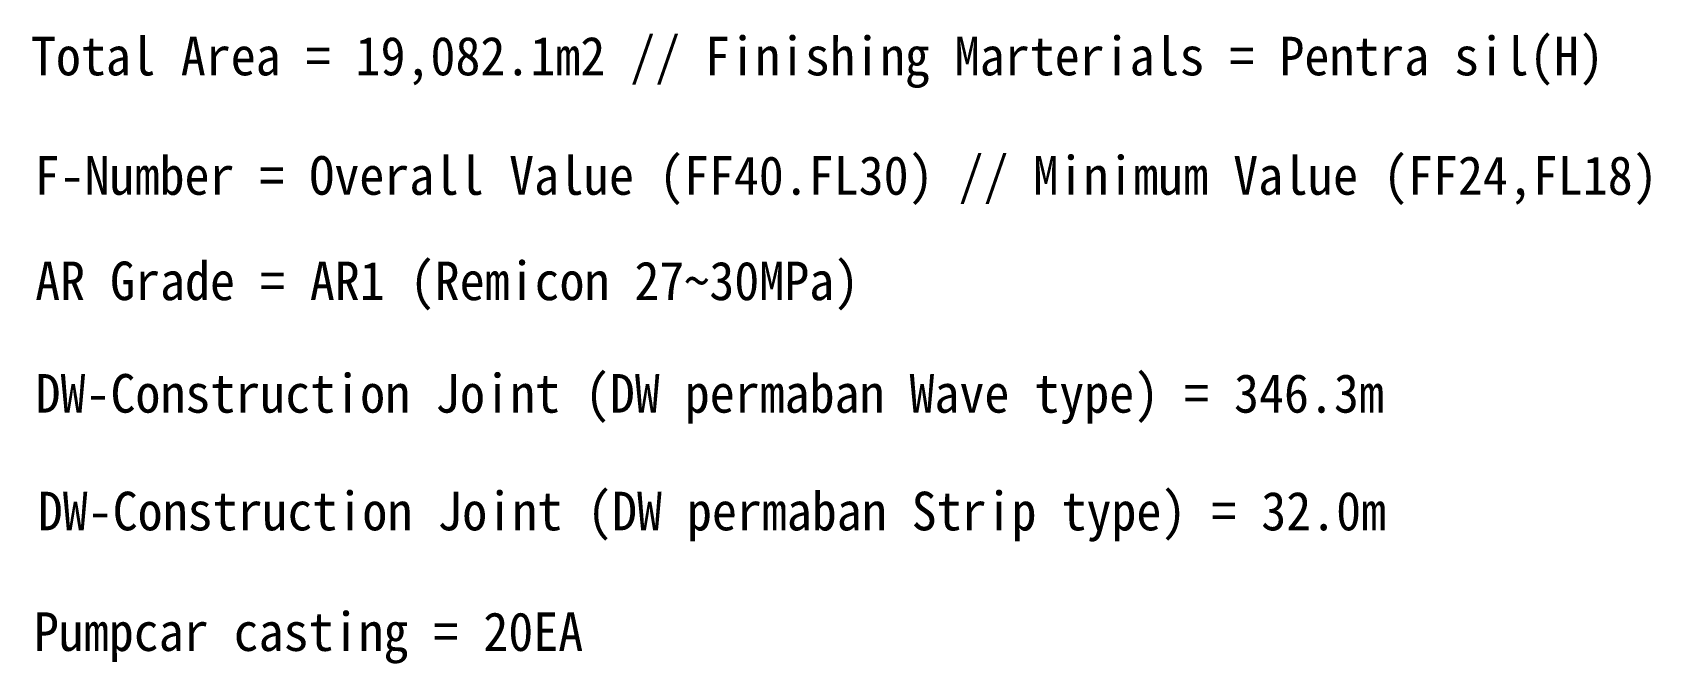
# Model space of a CAD drawing. Header units: millimetres. Extents: x 1364877 to 2662909, y 234189 to 1399913.
# Drawn here: x 1375234 to 1469476, y 751422 to 788201 of the extents above; entities that cross this region are included whole.
import ezdxf

# ---------------------------------------------------------------- set-up
doc = ezdxf.new("R2010")
doc.units = ezdxf.units.MM
doc.header["$LTSCALE"] = 5
doc.header["$MEASUREMENT"] = 0
doc.layers.add('A-XXXX-TXT1', color=3, linetype='CONTINUOUS', lineweight=25)
doc.styles.add('돋움체', font='')
doc.styles.get('돋움체').set_extended_font_data('DotumChe')

msp = doc.modelspace()

# ---------------------------------------------------------------- texts
at = {"layer": 'A-XXXX-TXT1', "style": '돋움체'}
for s, p in [('Total Area = 19,082.1m2 // Finishing Marterials = Pentra sil(H)', (1375152.558460035, 785697.0707370407)), ('F-Number = Overall Value (FF40.FL30) // Minimum Value (FF24,FL18)', (1375371.153490352, 778740.1484499254)), ('AR Grade = AR1 (Remicon 27~30MPa)', (1375398.305178773, 772599.53190716)), ('DW-Construction Joint (DW permaban Wave type) = 346.3m', (1375420.370583082, 766044.6523565325)), ('DW-Construction Joint (DW permaban Strip type) = 32.0m', (1375549.053157583, 759188.2358890969)), ('Pumpcar casting = 20EA', (1375323.318155529, 752162.9339358305))]:
    msp.add_text(s, height=2250.000000000004, dxfattribs=at).set_placement(p)

doc.saveas('drawing.dxf')
